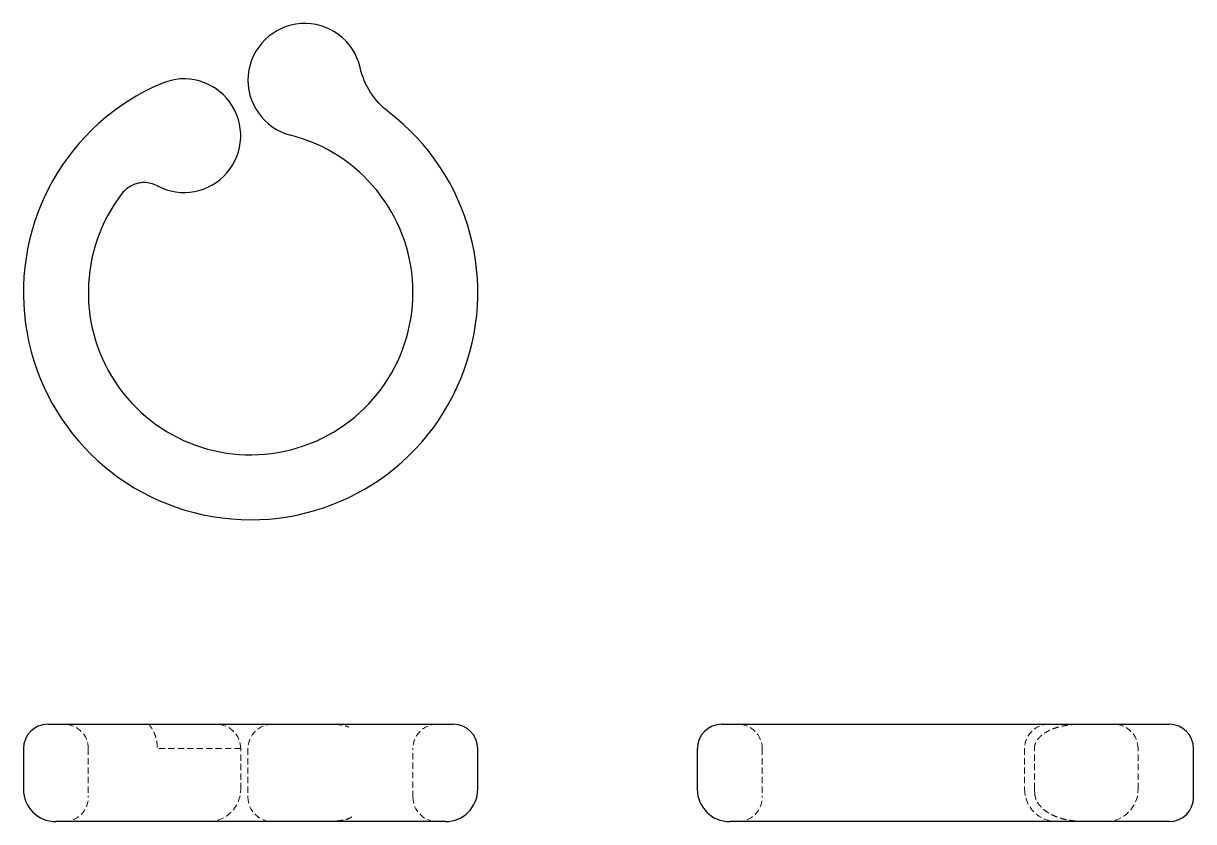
# Model space of a CAD drawing. Header units: millimetres. Extents: x 37 to 273, y 47 to 208.
import ezdxf

# ---------------------------------------------------------------- set-up
doc = ezdxf.new("R2010")
doc.units = ezdxf.units.MM
doc.linetypes.add('HIDDEN', pattern=[1.905, 1.27, -0.635])

msp = doc.modelspace()

# ---------------------------------------------------------------- linework, layer by layer
at = {"color": 7, "linetype": 'HIDDEN', "lineweight": 18}
for p, q in [((57.48, 174.2), (57.1, 173.75)), ((50.3, 61.9), (50.3, 52.1)), ((81.02, 61.9), (64.21, 61.9)), ((81.02, 53.73), (81.02, 61.9)), ((82.47, 61.9), (82.47, 52.1)), ((115.7, 52.1), (115.7, 61.9)), ((186.08, 61.9), (186.08, 52.1)), ((238.94, 61.9), (238.94, 53.73)), ((240.93, 53.73), (240.93, 61.9)), ((261.83, 53.73), (261.83, 61.9)), ((240.98, 52.71), (240.93, 53.73)), ((103.25, 48.07), (103.4, 48.17))]:
    msp.add_line(p, q, dxfattribs=at)
at = {"color": 7, "linetype": 'Continuous', "lineweight": 25}
for p, q in [((42.13, 66.81), (123.87, 66.81)), ((177.91, 66.81), (256.69, 66.81)), ((256.69, 66.81), (268.09, 66.81)), ((37.22, 61.9), (37.22, 53.73)), ((128.78, 53.73), (128.78, 61.9)), ((173, 61.9), (173, 53.73)), ((273, 52.1), (273, 61.9)), ((122.24, 47.19), (43.76, 47.19)), ((255.59, 47.19), (179.54, 47.19)), ((268.09, 47.19), (255.59, 47.19))]:
    msp.add_line(p, q, dxfattribs=at)
for centre, radius, start, end in [((93.91, 196.55), 11.44, 12.8587, 255.6904), ((83, 153.78), 45.78, 113.0177, 52.5581), ((69.57, 185.38), 11.44, 242.0751, 113.0177), ((83, 153.78), 32.7, 142.4243, 75.6904), ((42.13, 61.9), 4.9, 90, 180), ((123.87, 61.9), 4.9, 0, 90), ((177.91, 61.9), 4.9, 90, 180), ((268.09, 61.9), 4.9, 0, 90), ((43.76, 53.73), 6.54, 180, 270), ((122.24, 53.73), 6.54, 270, 0), ((179.54, 53.73), 6.54, 180, 270), ((268.09, 52.1), 4.9, 270, 0)]:
    msp.add_arc(centre, radius, start, end, dxfattribs=at)
at = {"color": 7, "linetype": 'HIDDEN', "lineweight": 18}
for centre, radius, start, end in [((45.4, 61.9), 4.9, 0, 90), ((76.11, 61.9), 4.9, 0, 90), ((87.37, 61.9), 4.9, 90, 180), ((120.6, 61.9), 4.9, 90, 180), ((181.18, 61.9), 4.9, 0, 90), ((243.84, 61.9), 4.9, 90, 180), ((256.92, 61.9), 4.9, 0, 90), ((45.4, 52.1), 4.9, 270, 0), ((74.48, 53.73), 6.54, 270, 0), ((87.37, 52.1), 4.9, 180, 270), ((120.6, 52.1), 4.9, 180, 270), ((181.18, 52.1), 4.9, 270, 0), ((245.48, 53.73), 6.54, 180, 270), ((255.29, 53.73), 6.54, 270, 0), ((64.67, 53.73), 6.54, 266.61, 270), ((100.45, 52.1), 4.9, 270, 297.8029)]:
    msp.add_arc(centre, radius, start, end, dxfattribs=at)
at = {"color": 7, "linetype": 'Continuous', "lineweight": 25}
for points in [[(110.83, 190.13), (109.39, 191.23), (108.15, 192.58), (106.19, 195.64), (105.47, 197.33), (105.07, 199.1)], [(61.57, 175.93), (60.7, 175.93), (59.84, 175.73), (58.29, 174.96), (57.61, 174.4), (57.08, 173.72)]]:
    msp.add_open_spline(points, degree=3, knots=[0, 0, 0, 0, 0.5, 0.5, 1, 1, 1, 1], dxfattribs=at)
msp.add_open_spline([(64.21, 175.27), (63.4, 175.7), (62.48, 175.93), (61.57, 175.93)], degree=3, dxfattribs=at)
at = {"color": 7, "linetype": 'HIDDEN', "lineweight": 18}
for points, knots in [([(62.78, 66.8), (62.74, 66.79), (62.64, 66.78), (62.61, 66.72), (62.65, 66.62), (62.76, 66.45), (62.95, 66.19), (63.21, 65.79), (63.53, 65.18), (63.83, 64.41), (64.02, 63.69), (64.13, 63.12), (64.2, 62.52), (64.21, 62.11), (64.21, 61.9)], [0, 0, 0, 0, 0.080077, 0.168846, 0.256017, 0.352593, 0.447737, 0.541165, 0.665778, 0.783745, 0.839823, 0.894114, 0.94745, 1, 1, 1, 1]), ([(98.28, 66.81), (98.63, 66.81), (99.24, 66.8), (100, 66.77), (100.6, 66.73), (101.11, 66.68), (101.61, 66.6), (102.02, 66.51), (102.36, 66.41), (102.62, 66.3), (102.74, 66.24), (102.8, 66.21)], [0, 0, 0, 0, 0.1484744, 0.2619062, 0.3544919, 0.442755, 0.5306783, 0.646974, 0.7449135, 0.8613832, 1, 1, 1, 1]), ([(240.93, 61.9), (240.95, 62.15), (240.99, 62.63), (241.29, 63.31), (241.7, 63.92), (242.26, 64.5), (242.91, 65), (243.61, 65.41), (244.31, 65.75), (245.07, 66.04), (245.91, 66.29), (246.78, 66.49), (247.68, 66.63), (248.6, 66.74), (249.62, 66.8), (250.29, 66.81), (250.65, 66.81)], [0, 0, 0, 0, 0.060855, 0.121097, 0.182486, 0.243208, 0.3179, 0.380743, 0.440905, 0.506208, 0.576709, 0.656791, 0.727526, 0.807415, 0.897502, 1, 1, 1, 1]), ([(251.15, 47.19), (250.95, 47.2), (250.59, 47.2), (250.19, 47.23), (249.84, 47.25), (249.2, 47.29), (248.35, 47.39), (247.22, 47.6), (246.19, 47.86), (245.25, 48.19), (244.42, 48.57), (243.63, 49.01), (242.9, 49.53), (242.24, 50.15), (241.67, 50.85), (241.18, 51.71), (241.05, 52.37), (240.98, 52.71)], [0, 0, 0, 0, 0.05464, 0.099465, 0.133286, 0.161463, 0.261926, 0.349207, 0.43626, 0.511904, 0.577323, 0.642778, 0.717406, 0.778609, 0.847664, 0.922331, 1, 1, 1, 1]), ([(103.39, 48.16), (103.34, 48.13), (103.25, 48.06), (103.01, 47.93), (102.66, 47.77), (102.1, 47.59), (101.47, 47.46), (100.92, 47.38), (100.42, 47.32), (99.9, 47.28), (99.3, 47.24), (98.58, 47.21), (97.66, 47.19), (96.97, 47.19), (96.59, 47.19)], [0, 0, 0, 0, 0.107383, 0.199234, 0.279043, 0.383153, 0.478568, 0.539647, 0.597796, 0.659968, 0.719907, 0.794355, 0.886544, 1, 1, 1, 1])]:
    msp.add_open_spline(points, degree=3, knots=knots, dxfattribs=at)

doc.saveas('drawing.dxf')
